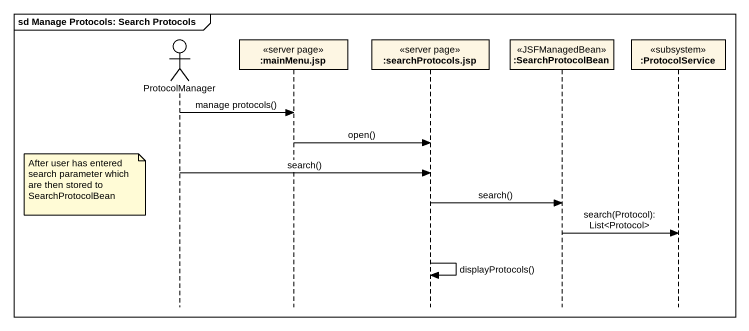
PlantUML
@startuml
mainframe sd Manage Protocols: Search Protocols
hide footbox
actor ProtocolManager
participant ":mainMenu.jsp" as mainMenu_jsp <<server page>>
participant ":searchProtocols.jsp" as searchProtocols_jsp <<server page>>
participant ":SearchProtocolBean" as SearchProtocolBean <<JSFManagedBean>>
participant ":ProtocolService" as ProtocolService <<subsystem>>

ProtocolManager -> mainMenu_jsp : manage protocols()
mainMenu_jsp -> searchProtocols_jsp : open()
ProtocolManager -> searchProtocols_jsp : search()
note left of ProtocolManager : After user has entered search parameter which are then stored to SearchProtocolBean
searchProtocols_jsp -> SearchProtocolBean : search()
SearchProtocolBean -> ProtocolService : search(Protocol): List<Protocol>
searchProtocols_jsp -> searchProtocols_jsp : displayProtocols()
@enduml
